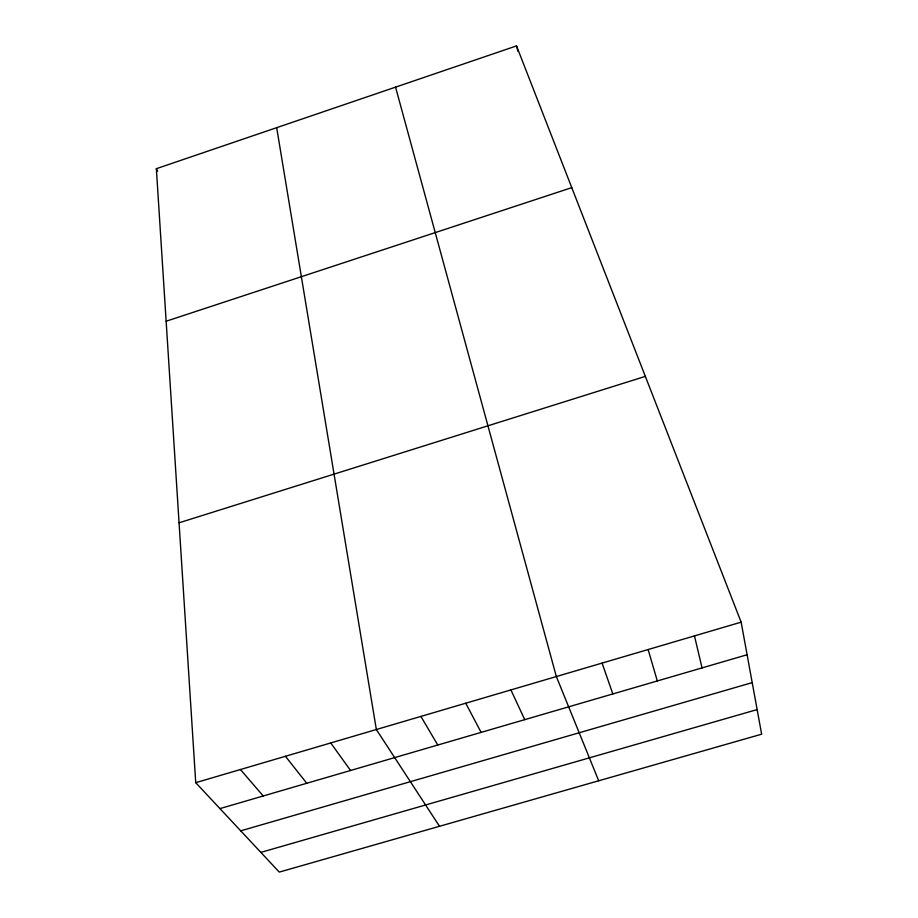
<?xml version="1.0" encoding="UTF-8"?>
<svg xmlns="http://www.w3.org/2000/svg" width="918" height="918" viewBox="0 0 918 918"><rect width="100%" height="100%" fill="white"/><g stroke="black" fill="none" stroke-linecap="round" stroke-linejoin="round"><path stroke-width="1.38" d="M156.358 168.694L516.524 45.9L741.147 622.163L761.642 734.193L279.267 872.1L195.729 782.687L156.358 168.694L157.689 171.127M166.147 321.231L571.776 187.639M179.067 522.801L645.343 376.38M195.729 782.687L741.147 622.163M219.953 808.609L747.114 654.752M240.723 830.847L752.209 682.625M260.85 852.386L757.143 709.58M240.436 769.525L263.214 795.986M285.441 756.283L306.75 783.272M330.732 742.949L350.573 770.489M439.504 826.292L376.346 729.535L276.685 127.671M420.903 716.419L437.76 745.037M465.747 703.211L481.112 732.392M510.901 689.923L524.74 719.655M598.697 780.77L556.342 676.555L395.555 87.141M602.082 663.094L612.834 693.939M648.131 649.542L657.311 680.961M516.524 45.9L517.959 51.351M694.478 635.899L702.063 667.902"/></g></svg>
